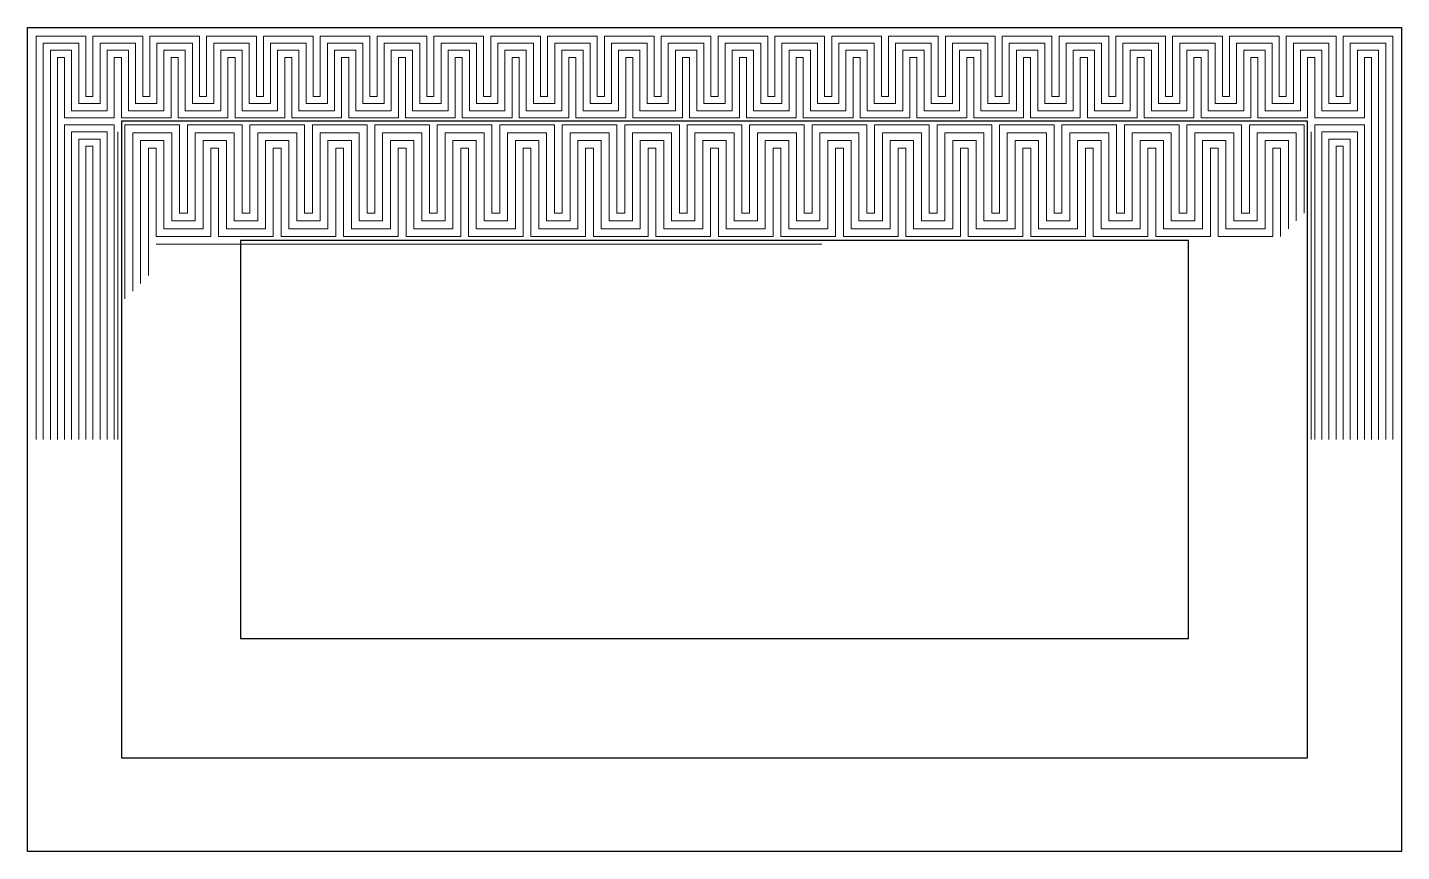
# Model space of a CAD drawing. Header units: millimetres. Extents: x -5937 to 68925, y -3068 to 5300.
# Drawn here: x 15933 to 17283, y 652 to 1462 of the extents above; entities that cross this region are included whole.
import ezdxf

# ---------------------------------------------------------------- set-up
doc = ezdxf.new("R2010")
doc.units = ezdxf.units.MM
doc.header["$LTSCALE"] = 7
doc.layers.add('参照', color=6, linetype='Continuous', lineweight=9)

msp = doc.modelspace()

# ---------------------------------------------------------------- linework, layer by layer
for p, q in [((15932.973, 1462.013), (17282.973, 1462.013)), ((15932.973, 652.013), (15932.973, 1462.013)), ((17282.973, 1462.013), (17282.973, 652.013)), ((17190.717, 1369.757), (16025.228, 1369.757)), ((16025.228, 1369.757), (16025.228, 744.268)), ((17190.717, 744.268), (17190.717, 1369.757)), ((17073.654, 1252.694), (16142.292, 1252.694)), ((16142.292, 1252.694), (16142.292, 861.332)), ((17073.654, 861.332), (17073.654, 1252.694)), ((16142.292, 861.332), (17073.654, 861.332)), ((16025.228, 744.268), (17190.717, 744.268)), ((17282.973, 652.013), (15932.973, 652.013))]:
    msp.add_line(p, q)
at = {"layer": '参照'}
for p, q in [((15941.473, 1057.013), (15941.473, 1453.513)), ((15941.473, 1453.513), (15990.326, 1453.513)), ((15948.452, 1057.013), (15948.452, 1446.534)), ((15948.452, 1446.534), (15983.347, 1446.534)), ((15983.347, 1446.534), (15983.347, 1387.205)), ((15990.326, 1453.513), (15990.326, 1394.184)), ((15997.305, 1394.184), (15997.305, 1453.513)), ((15997.305, 1453.513), (16046.158, 1453.513)), ((16004.284, 1387.205), (16004.284, 1446.534)), ((16004.284, 1446.534), (16039.179, 1446.534)), ((16039.179, 1446.534), (16039.179, 1387.205)), ((16046.158, 1453.513), (16046.158, 1394.184)), ((16053.138, 1394.184), (16053.138, 1453.513)), ((16053.138, 1453.513), (16101.991, 1453.513)), ((16060.117, 1387.205), (16060.117, 1446.534)), ((16060.117, 1446.534), (16095.012, 1446.534)), ((16095.012, 1446.534), (16095.012, 1387.205)), ((16101.991, 1453.513), (16101.991, 1394.184)), ((16108.97, 1394.184), (16108.97, 1453.513)), ((16108.97, 1453.513), (16157.823, 1453.513)), ((16115.949, 1387.205), (16115.949, 1446.534)), ((16115.949, 1446.534), (16150.844, 1446.534)), ((16150.844, 1446.534), (16150.844, 1387.205)), ((16157.823, 1453.513), (16157.823, 1394.184)), ((16164.802, 1394.184), (16164.802, 1453.513)), ((16164.802, 1453.513), (16213.656, 1453.513)), ((16171.782, 1387.205), (16171.782, 1446.534)), ((16171.782, 1446.534), (16206.677, 1446.534)), ((16206.677, 1446.534), (16206.677, 1387.205)), ((16213.656, 1453.513), (16213.656, 1394.184)), ((16220.635, 1394.184), (16220.635, 1453.513)), ((16220.635, 1453.513), (16269.488, 1453.513)), ((16227.614, 1387.205), (16227.614, 1446.534)), ((16227.614, 1446.534), (16262.509, 1446.534)), ((16262.509, 1446.534), (16262.509, 1387.205)), ((16269.488, 1453.513), (16269.488, 1394.184)), ((16276.467, 1394.184), (16276.467, 1453.513)), ((16276.467, 1453.513), (16325.321, 1453.513)), ((16283.446, 1387.205), (16283.446, 1446.534)), ((16283.446, 1446.534), (16318.342, 1446.534)), ((16318.342, 1446.534), (16318.342, 1387.205)), ((16325.321, 1453.513), (16325.321, 1394.184)), ((16332.3, 1394.184), (16332.3, 1453.513)), ((16332.3, 1453.513), (16381.153, 1453.513)), ((16339.279, 1387.205), (16339.279, 1446.534)), ((16339.279, 1446.534), (16374.174, 1446.534)), ((16374.174, 1446.534), (16374.174, 1387.205)), ((16381.153, 1453.513), (16381.153, 1394.184)), ((16388.132, 1394.184), (16388.132, 1453.513)), ((16388.132, 1453.513), (16436.986, 1453.513)), ((16395.111, 1387.205), (16395.111, 1446.534)), ((16395.111, 1446.534), (16430.007, 1446.534)), ((16430.007, 1446.534), (16430.007, 1387.205)), ((16436.986, 1453.513), (16436.986, 1394.184)), ((16443.965, 1394.184), (16443.965, 1453.513)), ((16443.965, 1453.513), (16492.818, 1453.513)), ((16450.944, 1387.205), (16450.944, 1446.534)), ((16450.944, 1446.534), (16485.839, 1446.534)), ((16485.839, 1446.534), (16485.839, 1387.205)), ((16492.818, 1453.513), (16492.818, 1394.184)), ((16499.797, 1394.184), (16499.797, 1453.513)), ((16499.797, 1453.513), (16548.651, 1453.513)), ((16506.776, 1387.205), (16506.776, 1446.534)), ((16506.776, 1446.534), (16541.672, 1446.534)), ((16541.672, 1446.534), (16541.672, 1387.205)), ((16548.651, 1453.513), (16548.651, 1394.184)), ((16555.63, 1394.184), (16555.63, 1453.513)), ((16555.63, 1453.513), (16604.483, 1453.513)), ((16562.609, 1387.205), (16562.609, 1446.534)), ((16562.609, 1446.534), (16597.504, 1446.534)), ((16597.504, 1446.534), (16597.504, 1387.205)), ((16604.483, 1453.513), (16604.483, 1394.184)), ((16611.462, 1394.184), (16611.462, 1453.513)), ((16611.462, 1453.513), (16660.316, 1453.513)), ((16618.441, 1387.205), (16618.441, 1446.534)), ((16618.441, 1446.534), (16653.337, 1446.534)), ((16653.337, 1446.534), (16653.337, 1387.205)), ((16660.316, 1453.513), (16660.316, 1394.184)), ((16667.295, 1394.184), (16667.295, 1453.513)), ((16667.295, 1453.513), (16716.148, 1453.513)), ((16674.274, 1387.205), (16674.274, 1446.534)), ((16674.274, 1446.534), (16709.169, 1446.534)), ((16709.169, 1446.534), (16709.169, 1387.205)), ((16716.148, 1453.513), (16716.148, 1394.184)), ((16723.127, 1394.184), (16723.127, 1453.513)), ((16723.127, 1453.513), (16771.98, 1453.513)), ((16730.106, 1387.205), (16730.106, 1446.534)), ((16730.106, 1446.534), (16765.001, 1446.534)), ((16765.001, 1446.534), (16765.001, 1387.205)), ((16771.98, 1453.513), (16771.98, 1394.184)), ((16778.96, 1394.184), (16778.96, 1453.513)), ((16778.96, 1453.513), (16827.813, 1453.513)), ((16785.939, 1387.205), (16785.939, 1446.534)), ((16785.939, 1446.534), (16820.834, 1446.534)), ((16820.834, 1446.534), (16820.834, 1387.205)), ((16827.813, 1453.513), (16827.813, 1394.184)), ((16834.792, 1394.184), (16834.792, 1453.513)), ((16834.792, 1453.513), (16883.645, 1453.513)), ((16841.771, 1387.205), (16841.771, 1446.534)), ((16841.771, 1446.534), (16876.666, 1446.534)), ((16876.666, 1446.534), (16876.666, 1387.205)), ((16883.645, 1453.513), (16883.645, 1394.184)), ((16890.624, 1394.184), (16890.624, 1453.513)), ((16890.624, 1453.513), (16939.478, 1453.513)), ((16897.604, 1387.205), (16897.604, 1446.534)), ((16897.604, 1446.534), (16932.499, 1446.534)), ((16932.499, 1446.534), (16932.499, 1387.205)), ((16939.478, 1453.513), (16939.478, 1394.184)), ((16946.457, 1394.184), (16946.457, 1453.513)), ((16946.457, 1453.513), (16995.31, 1453.513)), ((16953.436, 1387.205), (16953.436, 1446.534)), ((16953.436, 1446.534), (16988.331, 1446.534)), ((16988.331, 1446.534), (16988.331, 1387.205)), ((16995.31, 1453.513), (16995.31, 1394.184)), ((17002.289, 1394.184), (17002.289, 1453.513)), ((17002.289, 1453.513), (17051.143, 1453.513)), ((17009.268, 1387.205), (17009.268, 1446.534)), ((17009.268, 1446.534), (17044.164, 1446.534)), ((17044.164, 1446.534), (17044.164, 1387.205)), ((17051.143, 1453.513), (17051.143, 1394.184)), ((17058.122, 1394.184), (17058.122, 1453.513)), ((17058.122, 1453.513), (17106.975, 1453.513)), ((17065.101, 1387.205), (17065.101, 1446.534)), ((17065.101, 1446.534), (17099.996, 1446.534)), ((17099.996, 1446.534), (17099.996, 1387.205)), ((17106.975, 1453.513), (17106.975, 1394.184)), ((17113.954, 1394.184), (17113.954, 1453.513)), ((17113.954, 1453.513), (17162.808, 1453.513)), ((17120.933, 1387.205), (17120.933, 1446.534)), ((17120.933, 1446.534), (17155.829, 1446.534)), ((17155.829, 1446.534), (17155.829, 1387.205)), ((17162.808, 1453.513), (17162.808, 1394.184)), ((17169.787, 1394.184), (17169.787, 1453.513)), ((17169.787, 1453.513), (17218.64, 1453.513)), ((17176.766, 1387.205), (17176.766, 1446.534)), ((17176.766, 1446.534), (17211.661, 1446.534)), ((17211.661, 1446.534), (17211.661, 1387.205)), ((17218.64, 1453.513), (17218.64, 1394.184)), ((17225.619, 1394.184), (17225.619, 1453.513)), ((17225.619, 1453.513), (17274.473, 1453.513)), ((17232.598, 1387.205), (17232.598, 1446.534)), ((17232.598, 1446.534), (17267.494, 1446.534)), ((17267.494, 1446.534), (17267.494, 1057.013)), ((17274.473, 1453.513), (17274.473, 1057.013)), ((15955.431, 1057.013), (15955.431, 1439.555)), ((15955.431, 1439.555), (15976.368, 1439.555)), ((15962.41, 1057.013), (15962.41, 1432.576)), ((15962.41, 1432.576), (15969.389, 1432.576)), ((15969.389, 1432.576), (15969.389, 1373.247)), ((15976.368, 1439.555), (15976.368, 1380.226)), ((16011.263, 1380.226), (16011.263, 1439.555)), ((16011.263, 1439.555), (16032.2, 1439.555)), ((16018.242, 1373.247), (16018.242, 1432.576)), ((16018.242, 1432.576), (16025.221, 1432.576)), ((16025.221, 1432.576), (16025.221, 1373.247)), ((16032.2, 1439.555), (16032.2, 1380.226)), ((16067.096, 1380.226), (16067.096, 1439.555)), ((16067.096, 1439.555), (16088.033, 1439.555)), ((16074.075, 1373.247), (16074.075, 1432.576)), ((16074.075, 1432.576), (16081.054, 1432.576)), ((16081.054, 1432.576), (16081.054, 1373.247)), ((16088.033, 1439.555), (16088.033, 1380.226)), ((16122.928, 1380.226), (16122.928, 1439.555)), ((16122.928, 1439.555), (16143.865, 1439.555)), ((16129.907, 1373.247), (16129.907, 1432.576)), ((16129.907, 1432.576), (16136.886, 1432.576)), ((16136.886, 1432.576), (16136.886, 1373.247)), ((16143.865, 1439.555), (16143.865, 1380.226)), ((16178.761, 1380.226), (16178.761, 1439.555)), ((16178.761, 1439.555), (16199.698, 1439.555)), ((16185.74, 1373.247), (16185.74, 1432.576)), ((16185.74, 1432.576), (16192.719, 1432.576)), ((16192.719, 1432.576), (16192.719, 1373.247)), ((16199.698, 1439.555), (16199.698, 1380.226)), ((16234.593, 1380.226), (16234.593, 1439.555)), ((16234.593, 1439.555), (16255.53, 1439.555)), ((16241.572, 1373.247), (16241.572, 1432.576)), ((16241.572, 1432.576), (16248.551, 1432.576)), ((16248.551, 1432.576), (16248.551, 1373.247)), ((16255.53, 1439.555), (16255.53, 1380.226)), ((16290.426, 1380.226), (16290.426, 1439.555)), ((16290.426, 1439.555), (16311.363, 1439.555)), ((16297.405, 1373.247), (16297.405, 1432.576)), ((16297.405, 1432.576), (16304.384, 1432.576)), ((16304.384, 1432.576), (16304.384, 1373.247)), ((16311.363, 1439.555), (16311.363, 1380.226)), ((16346.258, 1380.226), (16346.258, 1439.555)), ((16346.258, 1439.555), (16367.195, 1439.555)), ((16353.237, 1373.247), (16353.237, 1432.576)), ((16353.237, 1432.576), (16360.216, 1432.576)), ((16360.216, 1432.576), (16360.216, 1373.247)), ((16367.195, 1439.555), (16367.195, 1380.226)), ((16402.09, 1380.226), (16402.09, 1439.555)), ((16402.09, 1439.555), (16423.028, 1439.555)), ((16409.069, 1373.247), (16409.069, 1432.576)), ((16409.069, 1432.576), (16416.049, 1432.576)), ((16416.049, 1432.576), (16416.049, 1373.247)), ((16423.028, 1439.555), (16423.028, 1380.226)), ((16457.923, 1380.226), (16457.923, 1439.555)), ((16457.923, 1439.555), (16478.86, 1439.555)), ((16464.902, 1373.247), (16464.902, 1432.576)), ((16464.902, 1432.576), (16471.881, 1432.576)), ((16471.881, 1432.576), (16471.881, 1373.247)), ((16478.86, 1439.555), (16478.86, 1380.226)), ((16513.755, 1380.226), (16513.755, 1439.555)), ((16513.755, 1439.555), (16534.693, 1439.555)), ((16520.734, 1373.247), (16520.734, 1432.576)), ((16520.734, 1432.576), (16527.713, 1432.576)), ((16527.713, 1432.576), (16527.713, 1373.247)), ((16534.693, 1439.555), (16534.693, 1380.226)), ((16569.588, 1380.226), (16569.588, 1439.555)), ((16569.588, 1439.555), (16590.525, 1439.555)), ((16576.567, 1373.247), (16576.567, 1432.576)), ((16576.567, 1432.576), (16583.546, 1432.576)), ((16583.546, 1432.576), (16583.546, 1373.247)), ((16590.525, 1439.555), (16590.525, 1380.226)), ((16625.42, 1380.226), (16625.42, 1439.555)), ((16625.42, 1439.555), (16646.357, 1439.555)), ((16632.399, 1373.247), (16632.399, 1432.576)), ((16632.399, 1432.576), (16639.378, 1432.576)), ((16639.378, 1432.576), (16639.378, 1373.247)), ((16646.357, 1439.555), (16646.357, 1380.226)), ((16681.253, 1380.226), (16681.253, 1439.555)), ((16681.253, 1439.555), (16702.19, 1439.555)), ((16688.232, 1373.247), (16688.232, 1432.576)), ((16688.232, 1432.576), (16695.211, 1432.576)), ((16695.211, 1432.576), (16695.211, 1373.247)), ((16702.19, 1439.555), (16702.19, 1380.226)), ((16737.085, 1380.226), (16737.085, 1439.555)), ((16737.085, 1439.555), (16758.022, 1439.555)), ((16744.064, 1373.247), (16744.064, 1432.576)), ((16744.064, 1432.576), (16751.043, 1432.576)), ((16751.043, 1432.576), (16751.043, 1373.247)), ((16758.022, 1439.555), (16758.022, 1380.226)), ((16792.918, 1380.226), (16792.918, 1439.555)), ((16792.918, 1439.555), (16813.855, 1439.555)), ((16799.897, 1373.247), (16799.897, 1432.576)), ((16799.897, 1432.576), (16806.876, 1432.576)), ((16806.876, 1432.576), (16806.876, 1373.247)), ((16813.855, 1439.555), (16813.855, 1380.226)), ((16848.75, 1380.226), (16848.75, 1439.555)), ((16848.75, 1439.555), (16869.687, 1439.555)), ((16855.729, 1373.247), (16855.729, 1432.576)), ((16855.729, 1432.576), (16862.708, 1432.576)), ((16862.708, 1432.576), (16862.708, 1373.247)), ((16869.687, 1439.555), (16869.687, 1380.226)), ((16904.583, 1380.226), (16904.583, 1439.555)), ((16904.583, 1439.555), (16925.52, 1439.555)), ((16911.562, 1373.247), (16911.562, 1432.576)), ((16911.562, 1432.576), (16918.541, 1432.576)), ((16918.541, 1432.576), (16918.541, 1373.247)), ((16925.52, 1439.555), (16925.52, 1380.226)), ((16960.415, 1380.226), (16960.415, 1439.555)), ((16960.415, 1439.555), (16981.352, 1439.555)), ((16967.394, 1373.247), (16967.394, 1432.576)), ((16967.394, 1432.576), (16974.373, 1432.576)), ((16974.373, 1432.576), (16974.373, 1373.247)), ((16981.352, 1439.555), (16981.352, 1380.226)), ((17016.248, 1380.226), (17016.248, 1439.555)), ((17016.248, 1439.555), (17037.185, 1439.555)), ((17023.227, 1373.247), (17023.227, 1432.576)), ((17023.227, 1432.576), (17030.206, 1432.576)), ((17030.206, 1432.576), (17030.206, 1373.247)), ((17037.185, 1439.555), (17037.185, 1380.226)), ((17072.08, 1380.226), (17072.08, 1439.555)), ((17072.08, 1439.555), (17093.017, 1439.555)), ((17079.059, 1373.247), (17079.059, 1432.576)), ((17079.059, 1432.576), (17086.038, 1432.576)), ((17086.038, 1432.576), (17086.038, 1373.247)), ((17093.017, 1439.555), (17093.017, 1380.226)), ((17127.912, 1380.226), (17127.912, 1439.555)), ((17127.912, 1439.555), (17148.85, 1439.555)), ((17134.891, 1373.247), (17134.891, 1432.576)), ((17134.891, 1432.576), (17141.871, 1432.576)), ((17141.871, 1432.576), (17141.871, 1373.247)), ((17148.85, 1439.555), (17148.85, 1380.226)), ((17183.745, 1380.226), (17183.745, 1439.555)), ((17183.745, 1439.555), (17204.682, 1439.555)), ((17190.724, 1373.247), (17190.724, 1432.576)), ((17190.724, 1432.576), (17197.703, 1432.576)), ((17197.703, 1432.576), (17197.703, 1373.247)), ((17204.682, 1439.555), (17204.682, 1380.226)), ((17239.577, 1380.226), (17239.577, 1439.555)), ((17239.577, 1439.555), (17260.515, 1439.555)), ((17246.556, 1373.247), (17246.556, 1432.576)), ((17246.556, 1432.576), (17253.535, 1432.576)), ((17253.535, 1432.576), (17253.535, 1057.013)), ((17260.515, 1439.555), (17260.515, 1057.013)), ((15990.326, 1394.184), (15997.305, 1394.184)), ((16046.158, 1394.184), (16053.138, 1394.184)), ((16101.991, 1394.184), (16108.97, 1394.184)), ((16157.823, 1394.184), (16164.802, 1394.184)), ((16213.656, 1394.184), (16220.635, 1394.184)), ((16269.488, 1394.184), (16276.467, 1394.184)), ((16325.321, 1394.184), (16332.3, 1394.184)), ((16381.153, 1394.184), (16388.132, 1394.184)), ((16436.986, 1394.184), (16443.965, 1394.184)), ((16492.818, 1394.184), (16499.797, 1394.184)), ((16548.651, 1394.184), (16555.63, 1394.184)), ((16604.483, 1394.184), (16611.462, 1394.184)), ((16660.316, 1394.184), (16667.295, 1394.184)), ((16716.148, 1394.184), (16723.127, 1394.184)), ((16771.98, 1394.184), (16778.96, 1394.184)), ((16827.813, 1394.184), (16834.792, 1394.184)), ((16883.645, 1394.184), (16890.624, 1394.184)), ((16939.478, 1394.184), (16946.457, 1394.184)), ((16995.31, 1394.184), (17002.289, 1394.184)), ((17051.143, 1394.184), (17058.122, 1394.184)), ((17106.975, 1394.184), (17113.954, 1394.184)), ((17162.808, 1394.184), (17169.787, 1394.184)), ((17218.64, 1394.184), (17225.619, 1394.184)), ((15976.368, 1380.226), (16011.263, 1380.226)), ((15983.347, 1387.205), (16004.284, 1387.205)), ((16032.2, 1380.226), (16067.096, 1380.226)), ((16039.179, 1387.205), (16060.117, 1387.205)), ((16088.033, 1380.226), (16122.928, 1380.226)), ((16095.012, 1387.205), (16115.949, 1387.205)), ((16143.865, 1380.226), (16178.761, 1380.226)), ((16150.844, 1387.205), (16171.782, 1387.205)), ((16199.698, 1380.226), (16234.593, 1380.226)), ((16206.677, 1387.205), (16227.614, 1387.205)), ((16255.53, 1380.226), (16290.426, 1380.226)), ((16262.509, 1387.205), (16283.446, 1387.205)), ((16311.363, 1380.226), (16346.258, 1380.226)), ((16318.342, 1387.205), (16339.279, 1387.205)), ((16367.195, 1380.226), (16402.09, 1380.226)), ((16374.174, 1387.205), (16395.111, 1387.205)), ((16423.028, 1380.226), (16457.923, 1380.226)), ((16430.007, 1387.205), (16450.944, 1387.205)), ((16478.86, 1380.226), (16513.755, 1380.226)), ((16485.839, 1387.205), (16506.776, 1387.205)), ((16534.693, 1380.226), (16569.588, 1380.226)), ((16541.672, 1387.205), (16562.609, 1387.205)), ((16590.525, 1380.226), (16625.42, 1380.226)), ((16597.504, 1387.205), (16618.441, 1387.205)), ((16646.357, 1380.226), (16681.253, 1380.226)), ((16653.337, 1387.205), (16674.274, 1387.205)), ((16702.19, 1380.226), (16737.085, 1380.226)), ((16709.169, 1387.205), (16730.106, 1387.205)), ((16758.022, 1380.226), (16792.918, 1380.226)), ((16765.001, 1387.205), (16785.939, 1387.205)), ((16813.855, 1380.226), (16848.75, 1380.226)), ((16820.834, 1387.205), (16841.771, 1387.205)), ((16869.687, 1380.226), (16904.583, 1380.226)), ((16876.666, 1387.205), (16897.604, 1387.205)), ((16925.52, 1380.226), (16960.415, 1380.226)), ((16932.499, 1387.205), (16953.436, 1387.205)), ((16981.352, 1380.226), (17016.248, 1380.226)), ((16988.331, 1387.205), (17009.268, 1387.205)), ((17037.185, 1380.226), (17072.08, 1380.226)), ((17044.164, 1387.205), (17065.101, 1387.205)), ((17093.017, 1380.226), (17127.912, 1380.226)), ((17099.996, 1387.205), (17120.933, 1387.205)), ((17148.85, 1380.226), (17183.745, 1380.226)), ((17155.829, 1387.205), (17176.766, 1387.205)), ((17204.682, 1380.226), (17239.577, 1380.226)), ((17211.661, 1387.205), (17232.598, 1387.205)), ((15969.389, 1373.247), (16018.242, 1373.247)), ((16018.242, 1366.268), (15969.389, 1366.268)), ((15969.389, 1366.268), (15969.389, 1057.013)), ((16018.242, 1057.013), (16018.242, 1366.268)), ((16025.221, 1373.247), (16074.075, 1373.247)), ((16082.424, 1366.268), (16028.718, 1366.268)), ((16028.718, 1366.268), (16028.718, 1195.152)), ((16081.054, 1373.247), (16129.907, 1373.247)), ((16082.424, 1279.547), (16082.424, 1366.268)), ((16090.096, 1279.547), (16090.096, 1366.268)), ((16143.865, 1366.268), (16090.096, 1366.268)), ((16136.886, 1373.247), (16185.74, 1373.247)), ((16143.802, 1279.547), (16143.802, 1366.268)), ((16205.243, 1366.268), (16151.474, 1366.268)), ((16151.474, 1279.547), (16151.474, 1366.268)), ((16192.719, 1373.247), (16241.572, 1373.247)), ((16205.18, 1279.547), (16205.18, 1366.268)), ((16266.621, 1366.268), (16212.852, 1366.268)), ((16212.852, 1279.547), (16212.852, 1366.268)), ((16248.551, 1373.247), (16297.405, 1373.247)), ((16266.558, 1279.547), (16266.558, 1366.268)), ((16327.999, 1366.268), (16274.23, 1366.268)), ((16274.23, 1279.547), (16274.23, 1366.268)), ((16304.384, 1373.247), (16353.237, 1373.247)), ((16327.936, 1279.547), (16327.936, 1366.268)), ((16389.377, 1366.268), (16335.608, 1366.268)), ((16335.608, 1279.547), (16335.608, 1366.268)), ((16360.216, 1373.247), (16409.069, 1373.247)), ((16389.314, 1279.547), (16389.314, 1366.268)), ((16450.755, 1366.268), (16396.986, 1366.268)), ((16396.986, 1279.547), (16396.986, 1366.268)), ((16416.049, 1373.247), (16464.902, 1373.247)), ((16450.692, 1279.547), (16450.692, 1366.268)), ((16512.133, 1366.268), (16458.364, 1366.268)), ((16458.364, 1279.547), (16458.364, 1366.268)), ((16471.881, 1373.247), (16520.734, 1373.247)), ((16512.07, 1279.547), (16512.07, 1366.268)), ((16573.511, 1366.268), (16519.742, 1366.268)), ((16519.742, 1279.547), (16519.742, 1366.268)), ((16527.713, 1373.247), (16576.567, 1373.247)), ((16573.448, 1279.547), (16573.448, 1366.268)), ((16634.889, 1366.268), (16581.12, 1366.268)), ((16581.12, 1279.547), (16581.12, 1366.268)), ((16583.546, 1373.247), (16632.399, 1373.247)), ((16634.826, 1279.547), (16634.826, 1366.268)), ((16639.378, 1373.247), (16688.232, 1373.247)), ((16696.267, 1366.268), (16642.498, 1366.268)), ((16642.498, 1279.547), (16642.498, 1366.268)), ((16695.211, 1373.247), (16744.064, 1373.247)), ((16696.204, 1279.547), (16696.204, 1366.268)), ((16757.645, 1366.268), (16703.876, 1366.268)), ((16703.876, 1279.547), (16703.876, 1366.268)), ((16751.043, 1373.247), (16799.897, 1373.247)), ((16757.581, 1279.547), (16757.581, 1366.268)), ((16819.023, 1366.268), (16765.254, 1366.268)), ((16765.254, 1279.547), (16765.254, 1366.268)), ((16806.876, 1373.247), (16855.729, 1373.247)), ((16818.959, 1279.547), (16818.959, 1366.268)), ((16880.401, 1366.268), (16826.632, 1366.268)), ((16826.632, 1279.547), (16826.632, 1366.268)), ((16862.708, 1373.247), (16911.562, 1373.247)), ((16880.337, 1279.547), (16880.337, 1366.268)), ((16941.779, 1366.268), (16888.01, 1366.268)), ((16888.01, 1279.547), (16888.01, 1366.268)), ((16918.541, 1373.247), (16967.394, 1373.247)), ((16941.715, 1279.547), (16941.715, 1366.268)), ((17003.157, 1366.268), (16949.388, 1366.268)), ((16949.388, 1279.547), (16949.388, 1366.268)), ((16974.373, 1373.247), (17023.227, 1373.247)), ((17003.093, 1279.547), (17003.093, 1366.268)), ((17064.535, 1366.268), (17010.766, 1366.268)), ((17010.766, 1279.547), (17010.766, 1366.268)), ((17030.206, 1373.247), (17079.059, 1373.247)), ((17064.471, 1279.547), (17064.471, 1366.268)), ((17125.913, 1366.268), (17072.144, 1366.268)), ((17072.144, 1279.547), (17072.144, 1366.268)), ((17086.038, 1373.247), (17134.891, 1373.247)), ((17125.849, 1279.547), (17125.849, 1366.268)), ((17133.522, 1279.547), (17133.522, 1366.268)), ((17187.291, 1366.268), (17133.522, 1366.268)), ((17141.871, 1373.247), (17190.724, 1373.247)), ((17187.227, 1279.547), (17187.227, 1366.268)), ((17197.703, 1373.247), (17246.556, 1373.247)), ((17246.556, 1366.268), (17197.703, 1366.268)), ((17197.703, 1366.268), (17197.703, 1057.013)), ((17246.556, 1057.013), (17246.556, 1366.268)), ((16011.263, 1359.289), (15976.368, 1359.289)), ((15976.368, 1359.289), (15976.368, 1057.013)), ((16004.284, 1352.31), (15983.347, 1352.31)), ((15983.347, 1352.31), (15983.347, 1057.013)), ((16004.284, 1057.013), (16004.284, 1352.31)), ((16011.263, 1057.013), (16011.263, 1359.289)), ((16074.751, 1358.595), (16036.39, 1358.595)), ((16036.39, 1358.595), (16036.39, 1202.824)), ((16067.079, 1350.923), (16044.062, 1350.923)), ((16044.062, 1350.923), (16044.062, 1210.497)), ((16067.079, 1264.202), (16067.079, 1350.923)), ((16074.751, 1271.875), (16074.751, 1358.595)), ((16097.768, 1271.875), (16097.768, 1358.595)), ((16136.129, 1358.595), (16097.768, 1358.595)), ((16105.44, 1264.202), (16105.44, 1350.923)), ((16128.457, 1350.923), (16105.44, 1350.923)), ((16128.457, 1264.202), (16128.457, 1350.923)), ((16136.129, 1271.875), (16136.129, 1358.595)), ((16197.507, 1358.595), (16159.146, 1358.595)), ((16159.146, 1271.875), (16159.146, 1358.595)), ((16189.835, 1350.923), (16166.818, 1350.923)), ((16166.818, 1264.202), (16166.818, 1350.923)), ((16189.835, 1264.202), (16189.835, 1350.923)), ((16197.507, 1271.875), (16197.507, 1358.595)), ((16258.885, 1358.595), (16220.524, 1358.595)), ((16220.524, 1271.875), (16220.524, 1358.595)), ((16251.213, 1350.923), (16228.196, 1350.923)), ((16228.196, 1264.202), (16228.196, 1350.923)), ((16251.213, 1264.202), (16251.213, 1350.923)), ((16258.885, 1271.875), (16258.885, 1358.595)), ((16320.263, 1358.595), (16281.902, 1358.595)), ((16281.902, 1271.875), (16281.902, 1358.595)), ((16312.591, 1350.923), (16289.574, 1350.923)), ((16289.574, 1264.202), (16289.574, 1350.923)), ((16312.591, 1264.202), (16312.591, 1350.923)), ((16320.263, 1271.875), (16320.263, 1358.595)), ((16381.641, 1358.595), (16343.28, 1358.595)), ((16343.28, 1271.875), (16343.28, 1358.595)), ((16373.969, 1350.923), (16350.952, 1350.923)), ((16350.952, 1264.202), (16350.952, 1350.923)), ((16373.969, 1264.202), (16373.969, 1350.923)), ((16381.641, 1271.875), (16381.641, 1358.595)), ((16443.019, 1358.595), (16404.658, 1358.595)), ((16404.658, 1271.875), (16404.658, 1358.595)), ((16435.347, 1350.923), (16412.33, 1350.923)), ((16412.33, 1264.202), (16412.33, 1350.923)), ((16435.347, 1264.202), (16435.347, 1350.923)), ((16443.019, 1271.875), (16443.019, 1358.595)), ((16504.397, 1358.595), (16466.036, 1358.595)), ((16466.036, 1271.875), (16466.036, 1358.595)), ((16496.725, 1350.923), (16473.708, 1350.923)), ((16473.708, 1264.202), (16473.708, 1350.923)), ((16496.725, 1264.202), (16496.725, 1350.923)), ((16504.397, 1271.875), (16504.397, 1358.595)), ((16565.775, 1358.595), (16527.414, 1358.595)), ((16527.414, 1271.875), (16527.414, 1358.595)), ((16558.103, 1350.923), (16535.086, 1350.923)), ((16535.086, 1264.202), (16535.086, 1350.923)), ((16558.103, 1264.202), (16558.103, 1350.923)), ((16565.775, 1271.875), (16565.775, 1358.595)), ((16627.153, 1358.595), (16588.792, 1358.595)), ((16588.792, 1271.875), (16588.792, 1358.595)), ((16619.481, 1350.923), (16596.464, 1350.923)), ((16596.464, 1264.202), (16596.464, 1350.923)), ((16619.481, 1264.202), (16619.481, 1350.923)), ((16627.153, 1271.875), (16627.153, 1358.595)), ((16688.531, 1358.595), (16650.17, 1358.595)), ((16650.17, 1271.875), (16650.17, 1358.595)), ((16680.859, 1350.923), (16657.842, 1350.923)), ((16657.842, 1264.202), (16657.842, 1350.923)), ((16680.859, 1264.202), (16680.859, 1350.923)), ((16688.531, 1271.875), (16688.531, 1358.595)), ((16749.909, 1358.595), (16711.548, 1358.595)), ((16711.548, 1271.875), (16711.548, 1358.595)), ((16742.237, 1350.923), (16719.22, 1350.923)), ((16719.22, 1264.202), (16719.22, 1350.923)), ((16742.237, 1264.202), (16742.237, 1350.923)), ((16749.909, 1271.875), (16749.909, 1358.595)), ((16811.287, 1358.595), (16772.926, 1358.595)), ((16772.926, 1271.875), (16772.926, 1358.595)), ((16803.615, 1350.923), (16780.598, 1350.923)), ((16780.598, 1264.202), (16780.598, 1350.923)), ((16803.615, 1264.202), (16803.615, 1350.923)), ((16811.287, 1271.875), (16811.287, 1358.595)), ((16872.665, 1358.595), (16834.304, 1358.595)), ((16834.304, 1271.875), (16834.304, 1358.595)), ((16864.993, 1350.923), (16841.976, 1350.923)), ((16841.976, 1264.202), (16841.976, 1350.923)), ((16864.993, 1264.202), (16864.993, 1350.923)), ((16872.665, 1271.875), (16872.665, 1358.595)), ((16934.043, 1358.595), (16895.682, 1358.595)), ((16895.682, 1271.875), (16895.682, 1358.595)), ((16926.371, 1350.923), (16903.354, 1350.923)), ((16903.354, 1264.202), (16903.354, 1350.923)), ((16926.371, 1264.202), (16926.371, 1350.923)), ((16934.043, 1271.875), (16934.043, 1358.595)), ((16995.421, 1358.595), (16957.06, 1358.595)), ((16957.06, 1271.875), (16957.06, 1358.595)), ((16987.749, 1350.923), (16964.732, 1350.923)), ((16964.732, 1264.202), (16964.732, 1350.923)), ((16987.749, 1264.202), (16987.749, 1350.923)), ((16995.421, 1271.875), (16995.421, 1358.595)), ((17056.799, 1358.595), (17018.438, 1358.595)), ((17018.438, 1271.875), (17018.438, 1358.595)), ((17049.127, 1350.923), (17026.11, 1350.923)), ((17026.11, 1264.202), (17026.11, 1350.923)), ((17049.127, 1264.202), (17049.127, 1350.923)), ((17056.799, 1271.875), (17056.799, 1358.595)), ((17118.177, 1358.595), (17079.816, 1358.595)), ((17079.816, 1271.875), (17079.816, 1358.595)), ((17110.505, 1350.923), (17087.488, 1350.923)), ((17087.488, 1264.202), (17087.488, 1350.923)), ((17110.505, 1264.202), (17110.505, 1350.923)), ((17118.177, 1271.875), (17118.177, 1358.595)), ((17141.194, 1271.875), (17141.194, 1358.595)), ((17179.555, 1358.595), (17141.194, 1358.595)), ((17148.866, 1264.202), (17148.866, 1350.923)), ((17171.883, 1350.923), (17148.866, 1350.923)), ((17171.883, 1264.202), (17171.883, 1350.923)), ((17179.555, 1271.875), (17179.555, 1358.595)), ((17239.577, 1359.289), (17204.682, 1359.289)), ((17204.682, 1359.289), (17204.682, 1057.013)), ((17232.598, 1352.31), (17211.661, 1352.31)), ((17211.661, 1352.31), (17211.661, 1057.013)), ((17232.598, 1057.013), (17232.598, 1352.31)), ((17239.577, 1057.013), (17239.577, 1359.289)), ((15997.305, 1345.33), (15990.326, 1345.33)), ((15990.326, 1345.33), (15990.326, 1057.013)), ((15997.305, 1057.013), (15997.305, 1345.33)), ((16059.407, 1343.251), (16051.735, 1343.251)), ((16051.735, 1343.251), (16051.735, 1218.169)), ((16059.407, 1256.53), (16059.407, 1343.251)), ((16067.096, 1343.251), (16067.079, 1343.251)), ((16113.113, 1256.53), (16113.113, 1343.251)), ((16120.785, 1343.251), (16113.113, 1343.251)), ((16120.785, 1256.53), (16120.785, 1343.251)), ((16182.163, 1343.251), (16174.491, 1343.251)), ((16174.491, 1256.53), (16174.491, 1343.251)), ((16182.163, 1256.53), (16182.163, 1343.251)), ((16243.541, 1343.251), (16235.869, 1343.251)), ((16235.869, 1256.53), (16235.869, 1343.251)), ((16243.541, 1256.53), (16243.541, 1343.251)), ((16304.919, 1343.251), (16297.247, 1343.251)), ((16297.247, 1256.53), (16297.247, 1343.251)), ((16304.919, 1256.53), (16304.919, 1343.251)), ((16366.297, 1343.251), (16358.625, 1343.251)), ((16358.625, 1256.53), (16358.625, 1343.251)), ((16366.297, 1256.53), (16366.297, 1343.251)), ((16427.675, 1343.251), (16420.003, 1343.251)), ((16420.003, 1256.53), (16420.003, 1343.251)), ((16427.675, 1256.53), (16427.675, 1343.251)), ((16489.053, 1343.251), (16481.381, 1343.251)), ((16481.381, 1256.53), (16481.381, 1343.251)), ((16489.053, 1256.53), (16489.053, 1343.251)), ((16550.431, 1343.251), (16542.759, 1343.251)), ((16542.759, 1256.53), (16542.759, 1343.251)), ((16550.431, 1256.53), (16550.431, 1343.251)), ((16611.809, 1343.251), (16604.137, 1343.251)), ((16604.137, 1256.53), (16604.137, 1343.251)), ((16611.809, 1256.53), (16611.809, 1343.251)), ((16673.187, 1343.251), (16665.515, 1343.251)), ((16665.515, 1256.53), (16665.515, 1343.251)), ((16673.187, 1256.53), (16673.187, 1343.251)), ((16734.565, 1343.251), (16726.892, 1343.251)), ((16726.892, 1256.53), (16726.892, 1343.251)), ((16734.565, 1256.53), (16734.565, 1343.251)), ((16795.943, 1343.251), (16788.27, 1343.251)), ((16788.27, 1256.53), (16788.27, 1343.251)), ((16795.943, 1256.53), (16795.943, 1343.251)), ((16857.321, 1343.251), (16849.648, 1343.251)), ((16849.648, 1256.53), (16849.648, 1343.251)), ((16857.321, 1256.53), (16857.321, 1343.251)), ((16918.699, 1343.251), (16911.026, 1343.251)), ((16911.026, 1256.53), (16911.026, 1343.251)), ((16918.699, 1256.53), (16918.699, 1343.251)), ((16980.077, 1343.251), (16972.404, 1343.251)), ((16972.404, 1256.53), (16972.404, 1343.251)), ((16980.077, 1256.53), (16980.077, 1343.251)), ((17041.455, 1343.251), (17033.782, 1343.251)), ((17033.782, 1256.53), (17033.782, 1343.251)), ((17041.455, 1256.53), (17041.455, 1343.251)), ((17102.833, 1343.251), (17095.16, 1343.251)), ((17095.16, 1256.53), (17095.16, 1343.251)), ((17102.833, 1256.53), (17102.833, 1343.251)), ((17156.538, 1256.53), (17156.538, 1343.251)), ((17164.211, 1343.251), (17156.538, 1343.251)), ((17164.211, 1256.53), (17164.211, 1343.251)), ((17225.619, 1345.33), (17218.64, 1345.33)), ((17218.64, 1345.33), (17218.64, 1057.013)), ((17225.619, 1057.013), (17225.619, 1345.33)), ((16067.096, 1335.579), (16067.079, 1335.579)), ((16067.096, 1327.906), (16067.079, 1327.906)), ((16067.096, 1320.234), (16067.079, 1320.234)), ((16067.096, 1312.562), (16067.079, 1312.562)), ((16067.096, 1304.89), (16067.079, 1304.89)), ((16097.768, 1271.875), (16074.751, 1271.875)), ((16090.096, 1279.547), (16082.424, 1279.547)), ((16159.146, 1271.875), (16136.129, 1271.875)), ((16151.474, 1279.547), (16143.802, 1279.547)), ((16220.524, 1271.875), (16197.507, 1271.875)), ((16212.852, 1279.547), (16205.18, 1279.547)), ((16281.902, 1271.875), (16258.885, 1271.875)), ((16274.23, 1279.547), (16266.558, 1279.547)), ((16343.28, 1271.875), (16320.263, 1271.875)), ((16335.608, 1279.547), (16327.936, 1279.547)), ((16404.658, 1271.875), (16381.641, 1271.875)), ((16396.986, 1279.547), (16389.314, 1279.547)), ((16466.036, 1271.875), (16443.019, 1271.875)), ((16458.364, 1279.547), (16450.692, 1279.547)), ((16527.414, 1271.875), (16504.397, 1271.875)), ((16519.742, 1279.547), (16512.07, 1279.547)), ((16588.792, 1271.875), (16565.775, 1271.875)), ((16581.12, 1279.547), (16573.448, 1279.547)), ((16650.17, 1271.875), (16627.153, 1271.875)), ((16642.498, 1279.547), (16634.826, 1279.547)), ((16711.548, 1271.875), (16688.531, 1271.875)), ((16703.876, 1279.547), (16696.204, 1279.547)), ((16772.926, 1271.875), (16749.909, 1271.875)), ((16765.254, 1279.547), (16757.581, 1279.547)), ((16834.304, 1271.875), (16811.287, 1271.875)), ((16826.632, 1279.547), (16818.959, 1279.547)), ((16895.682, 1271.875), (16872.665, 1271.875)), ((16888.01, 1279.547), (16880.337, 1279.547)), ((16957.06, 1271.875), (16934.043, 1271.875)), ((16949.388, 1279.547), (16941.715, 1279.547)), ((17018.438, 1271.875), (16995.421, 1271.875)), ((17010.766, 1279.547), (17003.093, 1279.547)), ((17079.816, 1271.875), (17056.799, 1271.875)), ((17072.144, 1279.547), (17064.471, 1279.547)), ((17141.194, 1271.875), (17118.177, 1271.875)), ((17133.522, 1279.547), (17125.849, 1279.547)), ((16113.113, 1256.53), (16059.407, 1256.53)), ((16105.44, 1264.202), (16067.079, 1264.202)), ((16174.491, 1256.53), (16120.785, 1256.53)), ((16166.818, 1264.202), (16128.457, 1264.202)), ((16235.869, 1256.53), (16182.163, 1256.53)), ((16228.196, 1264.202), (16189.835, 1264.202)), ((16297.247, 1256.53), (16243.541, 1256.53)), ((16289.574, 1264.202), (16251.213, 1264.202)), ((16358.625, 1256.53), (16304.919, 1256.53)), ((16350.952, 1264.202), (16312.591, 1264.202)), ((16420.003, 1256.53), (16366.297, 1256.53)), ((16412.33, 1264.202), (16373.969, 1264.202)), ((16481.381, 1256.53), (16427.675, 1256.53)), ((16473.708, 1264.202), (16435.347, 1264.202)), ((16542.759, 1256.53), (16489.053, 1256.53)), ((16535.086, 1264.202), (16496.725, 1264.202)), ((16604.137, 1256.53), (16550.431, 1256.53)), ((16596.464, 1264.202), (16558.103, 1264.202)), ((16665.515, 1256.53), (16611.809, 1256.53)), ((16657.842, 1264.202), (16619.481, 1264.202)), ((16726.892, 1256.53), (16673.187, 1256.53)), ((16719.22, 1264.202), (16680.859, 1264.202)), ((16788.27, 1256.53), (16734.565, 1256.53)), ((16780.598, 1264.202), (16742.237, 1264.202)), ((16849.648, 1256.53), (16795.943, 1256.53)), ((16841.976, 1264.202), (16803.615, 1264.202)), ((16911.026, 1256.53), (16857.321, 1256.53)), ((16903.354, 1264.202), (16864.993, 1264.202)), ((16972.404, 1256.53), (16918.699, 1256.53)), ((16964.732, 1264.202), (16926.371, 1264.202)), ((17033.782, 1256.53), (16980.077, 1256.53)), ((17026.11, 1264.202), (16987.749, 1264.202)), ((17095.16, 1256.53), (17041.455, 1256.53)), ((17087.488, 1264.202), (17049.127, 1264.202)), ((17156.538, 1256.53), (17102.833, 1256.53)), ((17148.866, 1264.202), (17110.505, 1264.202)), ((16713.535, 1248.858), (16059.407, 1248.858))]:
    msp.add_line(p, q, dxfattribs=at)
at = {"layer": '参照', "color": 5}
for p, q in [((16021.739, 1057.013), (16021.739, 1359.289)), ((17194.207, 1057.013), (17194.207, 1359.289))]:
    msp.add_line(p, q, dxfattribs=at)

doc.saveas('drawing.dxf')
